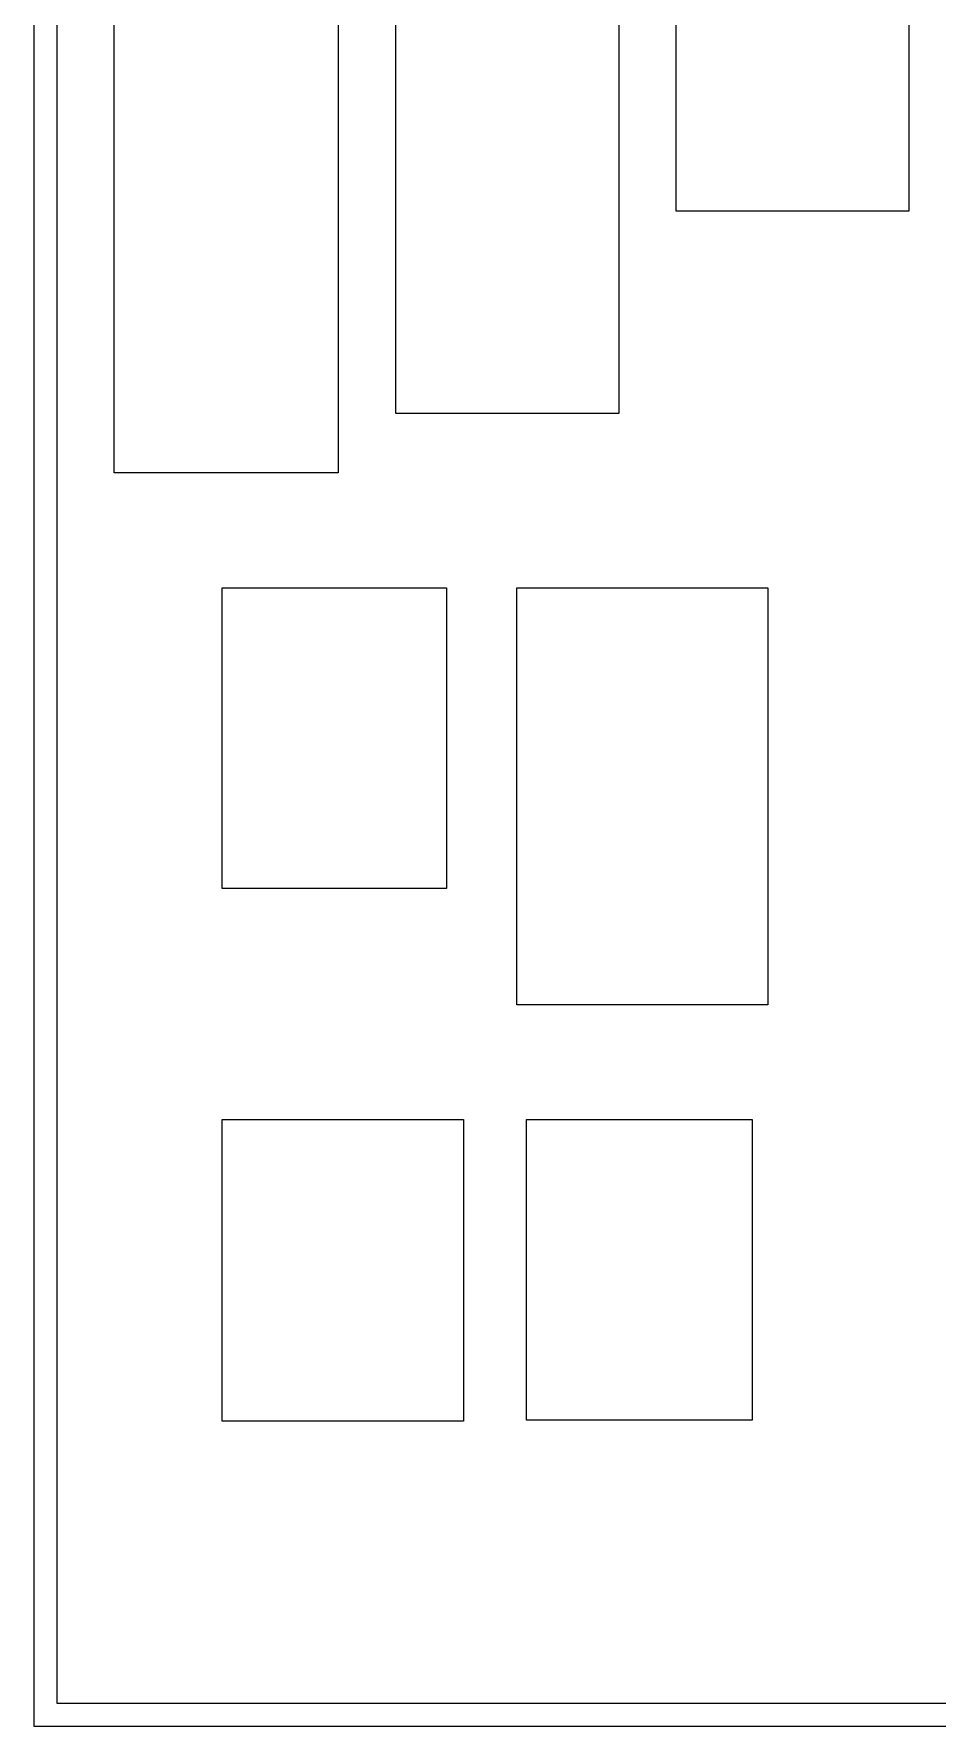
# Model space of a CAD drawing. Header units: millimetres. Extents: x 4297 to 8160, y 446 to 1634.
# Drawn here: x 6478 to 6872, y 446 to 1184 of the extents above; entities that cross this region are included whole.
import ezdxf

# ---------------------------------------------------------------- set-up
doc = ezdxf.new("R2010")
doc.units = ezdxf.units.MM
doc.header["$LTSCALE"] = 0.1
doc.layers.add('1_CARTIGLIO', color=7, linetype='Continuous', lineweight=9)
picture_1 = doc.add_image_def('image2.png', size_in_pixel=(185, 464))
picture_2 = doc.add_image_def('image3.png', size_in_pixel=(185, 248))
picture_3 = doc.add_image_def('image4.png', size_in_pixel=(207, 344))
picture_4 = doc.add_image_def('image5.png', size_in_pixel=(184, 415))
picture_5 = doc.add_image_def('image6.png', size_in_pixel=(192, 248))
picture_6 = doc.add_image_def('image7.png', size_in_pixel=(199, 249))
picture_7 = doc.add_image_def('image8.png', size_in_pixel=(186, 248))

msp = doc.modelspace()

# ---------------------------------------------------------------- linework, layer by layer
at = {"layer": '1_CARTIGLIO'}
for points in [[(6477.84, 1633.55), (6477.84, 445.55), (8159.84, 445.55), (8159.84, 1633.55)], [(6487.84, 1623.55), (6487.84, 455.55), (8149.84, 455.55), (8149.84, 1623.55)]]:
    msp.add_lwpolyline(points, close=True, dxfattribs=at)

# ---------------------------------------------------------------- pictures from other files: only their frames are drawn
image = msp.add_image(picture_1, insert=(6512.85, 992.51), size_in_units=(97.91, 245.57), dxfattribs=at)
image.dxf.flags = 7
image = msp.add_image(picture_4, insert=(6635.89, 1018.44), size_in_units=(97.38, 219.63), dxfattribs=at)
image.dxf.flags = 7
image = msp.add_image(picture_5, insert=(6758.26, 1106.83), size_in_units=(101.61, 131.25), dxfattribs=at)
image.dxf.flags = 7
image = msp.add_image(picture_2, insert=(6560.08, 811.19), size_in_units=(97.91, 131.25), dxfattribs=at)
image.dxf.flags = 7
image = msp.add_image(picture_3, insert=(6688.75, 760.39), size_in_units=(109.55, 182.06), dxfattribs=at)
image.dxf.flags = 7
image = msp.add_image(picture_6, insert=(6560.08, 578.61), size_in_units=(105.32, 131.78), dxfattribs=at)
image.dxf.flags = 7
image = msp.add_image(picture_7, insert=(6692.99, 579.13), size_in_units=(98.44, 131.25), dxfattribs=at)
image.dxf.flags = 7

doc.saveas('drawing.dxf')
